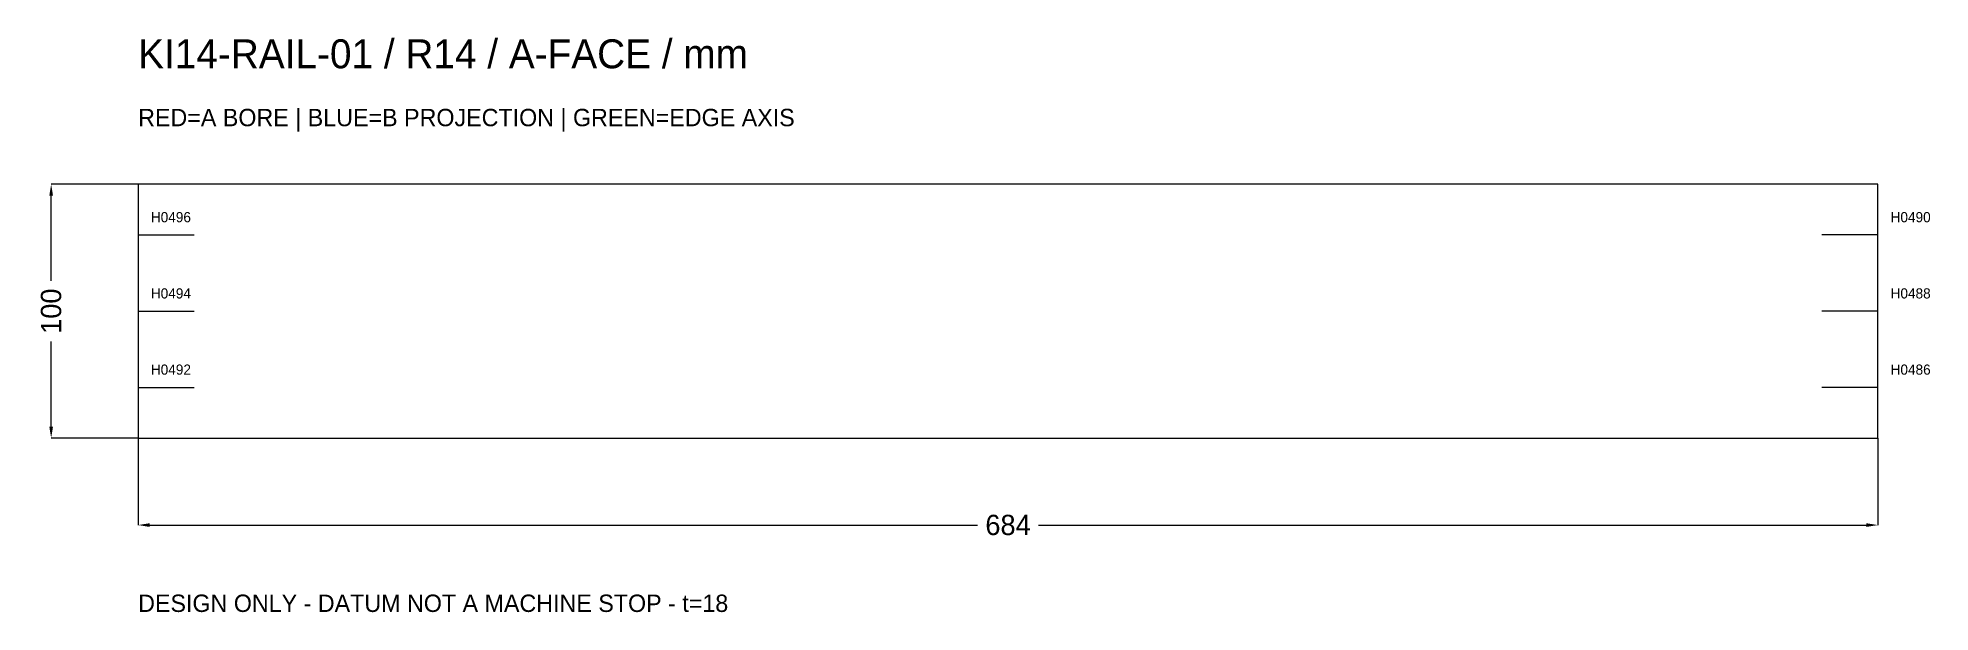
# Model space of a CAD drawing. Header units: millimetres. Extents: x -39 to 705, y -68 to 158.
import ezdxf

# ---------------------------------------------------------------- set-up
doc = ezdxf.new("R2010")
doc.units = ezdxf.units.MM
for name, color, linetype in [('CONTOUR', 7, 'Continuous'), ('EDGE_BORE', 3, 'Continuous'), ('TEXT', 7, 'Continuous')]:
    doc.layers.add(name, color=color, linetype=linetype)
doc.dimstyles.get("Standard").update_dxf_attribs({"dimtxt": 2.5, "dimasz": 2.5, "dimexe": 1.25, "dimexo": 0.625, "dimtad": 1, "dimcen": 2.5, "dimazin": 3, "dimtfac": 1, "dimtmove": 0, "dimatfit": 3})

# ---------------------------------------------------------------- blocks, each defined once
blk = doc.blocks.new('_CLOSEDFILLED')
at = {"color": 0, "linetype": 'BYBLOCK'}
blk.add_solid([(-1, 0.16), (0, 0), (-1, -0.16)], dxfattribs=at)
blk = doc.blocks.new('*D1')
at = {"color": 2}
for p, q in [((0, 0), (0, -34.2)), ((684, 0), (684, -34.2)), ((4.56, -34.2), (330.03, -34.2)), ((353.97, -34.2), (679.44, -34.2))]:
    blk.add_line(p, q, dxfattribs=at)
at = {"layer": 'Defpoints'}
for p in [(0, 0), (684, 0), (0, -34.2)]:
    blk.add_point(p, dxfattribs=at)
at = {"color": 2, "xscale": 4.5600000000000005, "yscale": 4.5600000000000005, "rotation": 180}
blk.add_blockref('_CLOSEDFILLED', (0, -34.2), dxfattribs=at)
at = {"color": 2, "xscale": 4.5600000000000005, "yscale": 4.5600000000000005}
blk.add_blockref('_CLOSEDFILLED', (684, -34.2), dxfattribs=at)
at = {"color": 7, "insert": (342, -34.2), "char_height": 7.98, "attachment_point": 5}
blk.add_mtext('684', dxfattribs=at)
blk = doc.blocks.new('*D2')
at = {"color": 2}
for p, q in [((0, 100), (-34.2, 100)), ((-34.2, 61.97), (-34.2, 95.44)), ((-34.2, 4.56), (-34.2, 38.03)), ((0, 0), (-34.2, 0))]:
    blk.add_line(p, q, dxfattribs=at)
at = {"layer": 'Defpoints'}
for p in [(0, 100), (-34.2, 0), (0, 0)]:
    blk.add_point(p, dxfattribs=at)
at = {"color": 2, "xscale": 4.5600000000000005, "yscale": 4.5600000000000005}
for p, rotation in [((-34.2, 100), 90), ((-34.2, 0), 270)]:
    blk.add_blockref('_CLOSEDFILLED', p, dxfattribs=dict(at, rotation=rotation))
at = {"color": 7, "insert": (-34.2, 50), "char_height": 7.98, "attachment_point": 5, "rotation": 90}
blk.add_mtext('100', dxfattribs=at)

msp = doc.modelspace()

# ---------------------------------------------------------------- linework, layer by layer
at = {"layer": 'CONTOUR'}
msp.add_lwpolyline([(0, 0), (684, 0), (684, 100), (0, 100)], close=True, dxfattribs=at)
at = {"layer": 'EDGE_BORE'}
for p, q in [((0, 80), (22, 80)), ((684, 80), (662, 80)), ((0, 50), (22, 50)), ((684, 50), (662, 50)), ((0, 20), (22, 20)), ((684, 20), (662, 20))]:
    msp.add_line(p, q, dxfattribs=at)

# ---------------------------------------------------------------- texts
at = {"layer": 'TEXT'}
for s, height, p in [('KI14-RAIL-01 / R14 / A-FACE / mm', 11.4, (0, 145.6)), ('RED=A BORE | BLUE=B PROJECTION | GREEN=EDGE AXIS', 6.84, (0, 122.8)), ('H0496', 4, (5, 85)), ('H0490', 4, (689, 85)), ('H0494', 4, (5, 55)), ('H0488', 4, (689, 55)), ('H0492', 4, (5, 25)), ('H0486', 4, (689, 25)), ('DESIGN ONLY - DATUM NOT A MACHINE STOP - t=18', 6.84, (0, -68.4))]:
    msp.add_text(s, height=height, dxfattribs=at).set_placement(p)

# ---------------------------------------------------------------- dimensions: what is measured, and where the dimension line sits
dim = msp.add_linear_dim(base=(-34.2, 0), p1=(0, 0), p2=(0, 100), angle=90, dimstyle='Standard', override={"dimtxt": 7.98, "dimasz": 4.56, "dimdec": 2, "dimclrd": 2, "dimclre": 2, "dimclrt": 7})
dim.commit()
dim.dimension.update_dxf_attribs({"geometry": '*D2', "text_midpoint": (-34.2, 50)})
dim = msp.add_linear_dim(base=(0, -34.2), p1=(0, 0), p2=(684, 0), dimstyle='Standard', override={"dimtxt": 7.98, "dimasz": 4.56, "dimdec": 2, "dimclrd": 2, "dimclre": 2, "dimclrt": 7})
dim.commit()
dim.dimension.update_dxf_attribs({"geometry": '*D1', "text_midpoint": (342, -34.2)})

doc.saveas('drawing.dxf')
